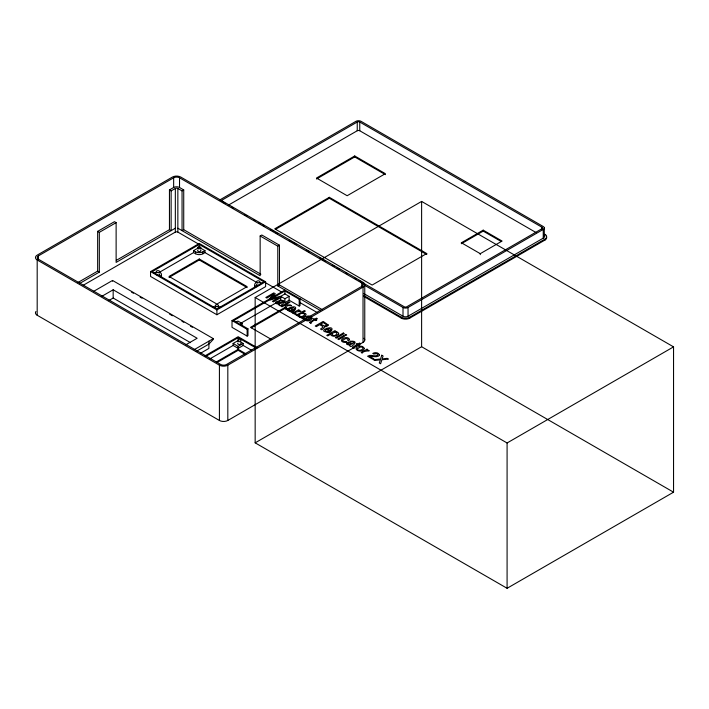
<?xml version="1.0" encoding="UTF-8"?>
<svg xmlns="http://www.w3.org/2000/svg" width="709" height="709" viewBox="0 0 709 709"><rect width="100%" height="100%" fill="white"/><g stroke="black" fill="none" stroke-linecap="round" stroke-linejoin="round"><path stroke-width="1.06" d="M284.921 290.025L232.02 320.565L232.02 327.354L247.131 336.093L247.973 335.605L247.973 328.816L233.695 320.574L284.921 291L299.198 299.242L300.04 298.755L300.04 305.544L299.198 306.031L289.121 300.208L284.921 302.637L280.72 300.208L240.75 323.286M255.825 347.889L238.162 337.706L238.162 340.533L233.119 343.466L233.119 345.46L238.162 348.367L243.205 345.46L251.686 350.352M247.131 336.093L247.131 329.304L232.02 320.565M280.72 300.208L280.72 296.335L284.921 293.907L284.921 291M284.921 302.637L284.921 298.755L289.121 296.335L289.121 300.208M299.198 306.031L299.198 299.242M93.464 291.461L112.536 280.454L213.303 338.627L213.303 339.354L208.898 344.087L196.074 351.496M285.895 309.062L287.18 305.623L291.567 305.65L290.318 304.932L285.364 304.905L289.972 302.247L289.042 301.706L281.092 306.288L282.022 306.829L284.203 305.579L285.762 305.614L284.655 308.344L303.638 319.263M38.446 260.168L38.446 255.86L173.652 177.799A4.157 2.402 0 0 1 179.528 177.799L361.758 283.006L361.758 287.313M77.733 282.625L97.656 271.13L97.656 231.373L114.45 221.678L116.125 222.644L116.125 262.401L175.336 228.218M116.347 260.336L169.451 229.681L169.451 189.915L173.652 187.495A4.157 2.402 0 0 1 179.528 187.495L183.728 189.915L183.728 229.681L260.877 274.215M97.656 231.373L99.331 232.339L116.125 222.644M169.451 189.915L171.135 190.889L175.336 188.461A1.781 1.028 0 0 1 177.853 188.461L182.053 190.889L183.728 189.915M541.986 229.424L541.986 227.243L359.755 122.037A1.781 1.028 0 0 0 357.239 122.037L222.032 200.098A1.781 1.028 0 0 0 222.032 201.551M79.417 283.6L99.331 272.096L99.331 232.339M83.281 285.248L175.336 232.1A1.781 1.028 0 0 1 177.853 232.1L198.954 244.286M183.728 229.681L182.053 230.647L182.053 190.889M227.784 205.495L357.239 130.757A1.781 1.028 0 0 1 359.755 130.757L536.234 232.649M101.52 296.504L113.165 289.786L197.137 338.264L185.492 344.991M150.556 271.6L199.264 243.479L265.609 281.783L265.609 286.631L216.901 314.752L150.556 276.448L150.556 271.6L216.901 309.904L265.609 281.783M199.264 244.454L152.24 271.6L216.901 308.938L263.925 281.783L199.264 244.454L199.264 247.361M354.722 155.971L316.506 178.03L347.162 195.728L385.368 173.67L354.722 155.971L354.722 156.937L316.506 179.005M154.145 273.408L156.042 272.309M158.887 272.611L193.557 252.599L193.557 250.658L198.316 247.911M108.681 300.607L113.165 298.028L113.165 289.786M193.557 250.658L195.569 251.819A5.229 3.013 0 0 0 202.96 251.819L204.972 250.658L204.972 252.599L257.27 282.785M193.557 252.599L195.569 253.76A5.229 3.013 0 0 0 202.96 253.76L204.972 252.599M199.264 258.998L169.034 276.448L216.901 304.081L247.131 286.631L199.264 258.998L199.264 259.973L247.131 287.615M169.034 277.432L199.264 259.973M177.853 228.218L260.15 275.739L260.15 235.982L261.825 235.007L279.461 245.19L279.461 284.947L322.32 309.691M426.729 253.547L329.313 197.306L274.729 228.821L372.145 285.062L426.729 253.547L426.729 254.513M275.686 229.237L329.313 198.272L425.772 253.964M260.15 235.982L277.786 246.156L279.461 245.19M255.16 297.523L421.616 201.418L673.55 346.869L673.55 492.188L507.086 588.293L255.16 442.841L255.16 297.523L507.086 442.974L673.55 346.869M277.786 246.156L277.786 285.913L279.461 284.947M236.212 322.028L237.896 321.062L242.088 323.481L242.097 325.422M194.239 349.643L213.303 338.627M240.413 324.456L242.088 323.481M200.656 353.188L208.898 348.429L208.898 341.18M247.131 329.304L247.973 328.816M251.447 327.78L284.921 308.459L284.921 307.484L250.49 327.363L271.077 339.248M204.821 355.971L238.162 336.722L257.278 347.756M205.654 356.467L238.162 337.706M209.456 359.126L233.119 345.46M292.844 313.077L298.64 309.727L299.561 310.267L298.56 310.843C305.747 311.809 294.82 310.675 293.818 313.635M233.119 343.466L238.162 346.373L243.205 343.457L240.679 341.995M296.433 315.151L304.4 310.542L305.349 311.091L302.468 312.758L305.517 313.582A3.093 1.781 0 0 1 306.058 314.699C304.976 317.472 298.666 318.696 298.072 315.239L297.328 315.665M216.298 361.953L238.162 349.333L245.775 353.729M217.246 362.379L238.162 350.308L244.827 354.154M37.187 259.981L219.418 365.188A5.938 3.43 0 0 0 227.819 365.188L363.026 287.127A5.938 3.43 0 0 0 363.026 282.279L180.786 177.073A5.938 3.43 0 0 0 172.393 177.073L37.187 255.134A5.938 3.43 0 0 0 37.187 259.981L37.187 315.248L219.418 420.464A5.938 3.43 0 0 0 227.819 420.464L363.026 342.385A5.938 3.43 0 0 0 363.965 338.246M461.373 242.762L483.201 230.15L502.096 241.06L480.268 253.671L461.373 242.762L461.373 243.719L483.201 231.116L501.157 241.477M363.682 284.779L403.004 307.484A3.563 2.056 0 0 0 408.047 307.484L543.245 229.424A3.563 2.056 0 0 0 543.245 226.517L361.014 121.31A3.563 2.056 0 0 0 355.98 121.31L220.774 199.362A3.563 2.056 0 0 0 219.852 200.284M363.682 293.508L403.004 316.214A3.563 2.056 0 0 0 408.047 316.214L543.245 238.153A3.563 2.056 0 0 0 544.166 236.168M363.921 295.582L401.329 317.18A5.938 3.43 0 0 0 409.722 317.18L544.929 239.119A5.938 3.43 0 0 0 544.929 234.271L544.929 235.228M363.921 296.557L401.329 318.155A5.938 3.43 0 0 0 409.722 318.155L544.929 240.076A5.938 3.43 0 0 0 546.214 236.345M255.16 442.841L421.616 346.736L673.55 492.188M354.722 156.937L385.368 174.636M222.989 202.1L224.913 203.208M231.621 207.081L233.545 208.189M245.057 214.836L246.971 215.944M253.68 219.825L255.603 220.924M258.484 222.591L260.398 223.698M262.312 224.806L264.235 225.914M270.944 229.787L273.825 231.453M275.748 232.561L277.662 233.669M289.175 240.307L291.089 241.414M293.012 242.522L295.883 244.188M306.439 250.277L309.31 251.934M319.865 258.032L325.617 261.355M332.335 265.228L334.249 266.336M337.129 267.993L339.044 269.101M345.762 272.983L347.676 274.091M354.394 277.963L356.308 279.071M359.188 280.729L361.103 281.836M363.026 282.944L404.263 306.758A1.781 1.028 0 0 0 406.78 306.758L541.986 228.697A1.781 1.028 0 0 0 541.986 227.243M277.786 285.913L320.645 310.666M265.131 282.492L282.395 292.454M284.921 293.907L289.121 296.335M299.659 302.424L316.923 312.394M169.451 229.681L171.135 230.647L171.135 190.889M200.213 247.911L204.972 250.658M260.123 282.492L262.029 283.591M280.72 296.335L284.921 298.755M285.86 308.025L305.508 319.369M97.656 271.13L99.331 272.096M131.546 292.152L133.452 293.251M140.098 297.098L142.004 298.188M169.575 314.105L172.42 315.753M181.929 321.239L183.835 322.338M190.482 326.184L192.387 327.274M113.165 298.028L190.464 342.651M243.205 343.457L243.205 345.46M238.162 346.373L238.162 348.367M544.929 239.119L544.929 240.076M544.29 227.97L544.29 236.7M543.245 229.424L543.245 238.153M507.086 442.974L507.086 588.293M483.201 230.15L483.201 231.116M480.268 253.671L480.268 254.628M421.616 201.418L421.616 346.736M409.722 317.18L409.722 318.155M408.047 307.484L408.047 316.214M403.004 307.484L403.004 316.214M401.329 317.18L401.329 318.155M364.763 284.708L364.763 339.966M363.026 287.127L363.026 342.385M359.755 122.037L359.755 130.757M357.239 122.037L357.239 130.757M329.313 197.306L329.313 198.272M238.162 349.333L238.162 350.308M227.819 365.188L227.819 420.464M219.418 365.188L219.418 420.464M216.901 309.904L216.901 314.752M202.96 251.819L202.96 253.76M195.569 251.819L195.569 253.76M179.528 177.799L179.528 187.495M177.853 188.461L177.853 232.1M175.336 188.461L175.336 232.1M173.652 177.799L173.652 187.495M112.536 280.454L112.536 281.181M159.126 273.834A1.666 0.957 0 0 1 158.382 275.438M157.522 275.438A1.666 0.957 0 0 1 157.114 275.34M200.443 249.976A1.666 0.957 0 0 1 200.443 251.332A1.666 0.957 0 0 1 198.086 251.332A1.666 0.957 0 0 1 198.086 249.976M257.784 285.621A1.666 0.957 0 0 1 257.039 284.017M259.822 284.442A1.666 0.957 0 0 1 259.884 284.69M215.465 308.069A1.666 0.957 0 0 1 215.722 307.866M218.08 307.866A1.666 0.957 0 0 1 218.337 308.069M37.187 315.248A5.938 3.43 0 0 1 35.902 311.517M361.758 283.006A4.157 2.402 0 0 1 361.758 286.401L226.561 364.461A4.157 2.402 0 0 1 220.676 364.461L38.446 259.255A4.157 2.402 0 0 1 38.446 255.86M254.85 287.411A5.229 3.013 0 0 1 254.85 285.851M256.206 286.826A5.229 3.013 0 0 1 256.206 282.554M213.205 307.378A5.229 3.013 0 0 1 215.545 306.598M218.257 306.598A5.229 3.013 0 0 1 220.596 307.378M159.968 272.38A5.229 3.013 0 0 1 159.968 276.643M161.315 275.668A5.229 3.013 0 0 1 161.315 277.228M240.776 343.067A1.666 0.966 0 0 1 239.341 344.512A1.666 0.966 0 0 1 237.896 343.067M349.546 339.478L348.651 340.852L347.702 340.311L348.066 339.177L345.957 338.45L342.509 340.293A1.693 0.975 0 0 0 342.739 341.073L346.852 341.889L345.575 342.305A2.809 1.622 0 0 1 343.776 342.332C336.678 340.391 347.667 334.648 349.546 339.478M309.523 322.409L310.932 323.526C311.304 322.444 312.049 320.973 315.009 320.105L315.93 320.636L316.728 320.176L315.806 319.644L317.419 318.704L316.436 318.137L314.823 319.077L314.034 318.625L313.236 319.077L314.025 319.529L309.523 322.409M352.63 347.304L354.039 348.411C354.42 347.33 355.165 345.859 358.116 344.991L359.046 345.522L359.835 345.061L358.914 344.53L360.526 343.599L359.543 343.032L357.93 343.962L357.141 343.511L356.352 343.971L357.132 344.423L352.63 347.304M288.962 309.478L290.025 310.675L293.358 311.278C276.28 310.994 301.866 301.653 294.208 310.879L289.954 308.424L288.962 309.478M325.298 330.465L326.362 331.652L329.694 332.255C312.616 331.972 338.202 322.63 330.545 331.856L326.291 329.401L325.298 330.465M283.104 301.812L281.943 302.619L277.485 301.298L275.65 302.176L275.961 303.523L279.355 304.409L279.018 305.136L280.135 305.774C283.804 303.62 287.739 299.482 279 300.439L281.562 300.776L283.104 301.812M353.933 342.704L352.763 343.511L348.314 342.19L346.479 343.067L346.79 344.406L350.184 345.301L349.847 346.027L350.964 346.666C354.624 344.512 358.568 340.373 349.829 341.33L352.382 341.667L353.933 342.704M304.923 318.616C305.233 322.019 313.44 318.837 309.629 316.914A1.87 1.081 0 0 0 308.114 316.772L304.923 318.616M357.274 348.837C357.584 352.24 365.791 349.058 361.98 347.135A1.87 1.081 0 0 0 360.464 347.002L357.274 348.837M328.285 325.023L326.627 326.627L324.332 326.743L324.314 327.78L321.851 329.818L320.53 329.056L323.029 327.195L322.178 326.078L319.732 324.669L316.32 326.636L315.248 326.007L323.198 321.425L328.285 325.023M304.657 314.433C303.913 316.365 300.386 317.499 298.994 315.567L298.976 315.213C299.942 313.405 303.496 312.368 304.657 314.433M312.111 318.181C309.434 324.678 297.355 317.659 308.114 316.01A3.385 1.95 0 0 1 310.32 316.347L312.111 318.181M364.461 348.403C361.785 354.899 349.697 347.88 360.464 346.231A3.385 1.95 0 0 1 362.671 346.568L364.461 348.403M276.935 302.548L278.602 303.851L281.491 303.115L278.495 302.078L276.935 302.548M347.764 343.44L349.431 344.742L352.32 344.007L349.324 342.97L347.764 343.44M294.784 308.796L293.978 309.851L290.761 307.99L293.34 307.644L294.784 308.796M331.121 329.774L330.314 330.828L327.097 328.976L329.676 328.622L331.121 329.774M326.778 324.961L324.616 326.096L320.628 324.146L323.348 322.577L326.778 324.961M379.377 354.89L379.28 355.262A3.306 1.914 0 0 1 378.393 356.166L376.142 356.707L369.584 356.326L373.82 358.763L372.899 359.295L367.581 356.228C370.727 353.915 374.751 357.221 377.773 355.165L377.764 354.27L376.745 353.623L373.758 354.021L372.766 353.445C374.751 352.151 378.597 352.355 379.377 354.89M381.752 355.227L380.547 359.002L373.625 359.711L374.919 360.464L380.396 359.853L379.271 362.973L380.6 363.744L381.876 359.773L388.417 359.082L387.141 358.337L382.089 358.931L383.099 356.007L381.752 355.227M331.768 333.753C335.144 340.125 341.313 327.78 331.768 333.753M273.523 294.182L269.11 299.375L270.173 299.987L279.142 297.425L272.416 301.281L273.444 301.874L281.384 297.284L279.86 296.406L270.873 298.976L275.314 293.774L273.771 292.888L265.822 297.479L266.85 298.072L273.523 294.182M338.273 334.382C336.367 336.181 332.574 337.165 330.722 334.834L330.695 334.178L327.735 335.889L326.76 335.33L334.843 330.669L335.791 331.209L335.02 331.652L337.05 331.839L338.636 333.15A3.439 1.985 0 0 1 338.273 334.382M343.289 333.026L335.339 337.608L336.314 338.175L344.264 333.584L343.289 333.026M343.546 335.685L337.776 339.017L338.769 339.593L344.53 336.261L343.546 335.685M345.726 334.426L344.618 335.065L345.611 335.641L346.71 335.002L345.726 334.426M367.005 349.2L361.209 352.55L362.184 353.109C363.327 350.069 373.944 351.363 366.925 350.317L367.927 349.732L367.005 349.2M198.086 248.425A1.666 0.957 0 0 0 200.869 247.999A1.666 0.957 0 0 0 198.839 246.821A1.666 0.957 0 0 0 198.086 248.425M257.385 282.616A1.666 0.957 0 0 0 259.884 281.783A1.666 0.957 0 0 0 257.385 280.95A1.666 0.957 0 0 0 257.385 282.616M157.114 272.433A1.666 0.957 0 0 0 159.614 271.6A1.666 0.957 0 0 0 157.114 270.767A1.666 0.957 0 0 0 157.114 272.433M216.068 306.465A1.666 0.957 0 0 0 218.567 305.632A1.666 0.957 0 0 0 216.068 304.808A1.666 0.957 0 0 0 216.068 306.465M238.508 341.543A1.666 0.966 0 0 0 240.998 340.71A1.666 0.966 0 0 0 238.508 339.877A1.666 0.966 0 0 0 238.508 341.543"/></g></svg>
